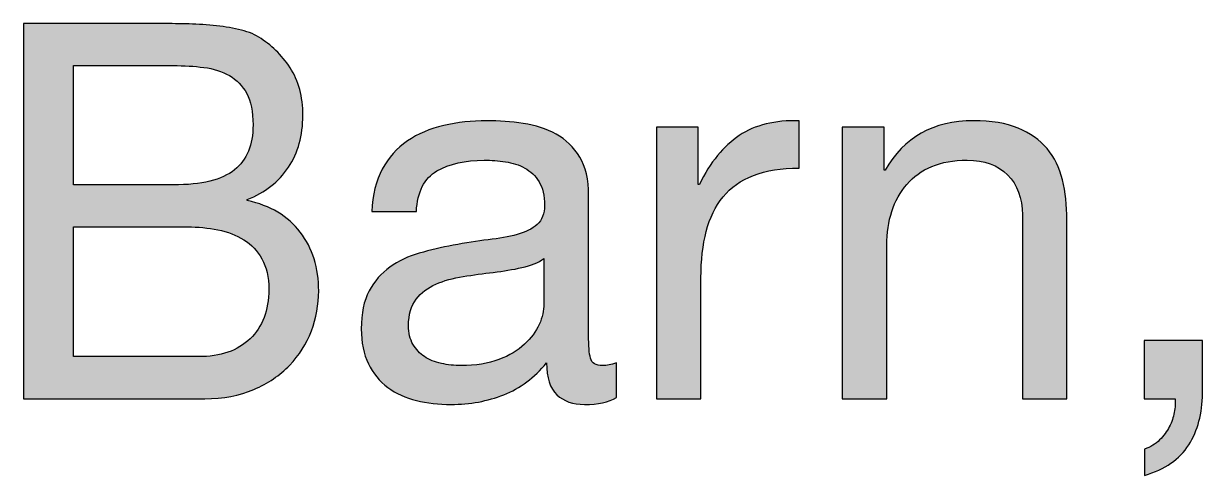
# Paper-space layout 'A0mask' of a CAD drawing. Extents: x 0 to 1153, y 0 to 810.
# Drawn here: x 994.76 to 1004, y 63.94 to 67.48 of the extents above; entities that cross this region are included whole.
import ezdxf
from ezdxf.enums import TextEntityAlignment as Align

# ---------------------------------------------------------------- set-up
doc = ezdxf.new("R2010")
doc.units = 0
doc.layers.get('0').update_dxf_attribs({"linetype": 'CONTINUOUS'})
doc.layers.get('Defpoints').update_dxf_attribs({"linetype": 'CONTINUOUS'})
doc.layers.add('JPP_Mask', color=7, linetype='CONTINUOUS')
doc.styles.add('JPP', font='arial.ttf')

# ---------------------------------------------------------------- blocks, each defined once
blk = doc.blocks.new('A0mask')
at = {"true_color": 0x004a91}
h = blk.add_hatch(color=154, dxfattribs=at)
edge = h.paths.add_edge_path(flags=16)
edge.add_spline(control_points=[(996.1269, 64.8708), (996.3001, 64.8708), (996.4355, 64.9175), (996.533, 65.011), (996.6305, 65.1042), (996.6793, 65.2334), (996.6793, 65.3982), (996.6793, 65.4943), (996.6613, 65.5738), (996.6258, 65.6372), (996.5898, 65.7002), (996.5425, 65.7503), (996.4833, 65.7875), (996.4241, 65.8247), (996.3565, 65.8507), (996.2793, 65.8658), (996.2026, 65.8808), (996.1231, 65.8883), (996.0407, 65.8883), (996.0407, 65.8883), (995.1465, 65.8883), (995.1465, 65.8883), (995.1465, 65.8883), (995.1465, 64.8708), (995.1465, 64.8708), (995.1465, 64.8708), (996.1269, 64.8708), (996.1269, 64.8708)], knot_values=[0, 0, 0, 0, 1, 1, 1, 2, 2, 2, 3, 3, 3, 4, 4, 4, 5, 5, 5, 6, 6, 6, 7, 7, 7, 8, 8, 8, 9, 9, 9, 9], degree=3, periodic=0)
edge = h.paths.add_edge_path(flags=16)
edge.add_spline(control_points=[(995.9295, 66.218), (996.152, 66.218), (996.312, 66.2571), (996.4095, 66.3354), (996.5065, 66.4138), (996.5557, 66.5312), (996.5557, 66.6878), (996.5557, 66.792), (996.5392, 66.8746), (996.506, 66.9349), (996.4729, 66.9953), (996.4279, 67.0421), (996.3702, 67.075), (996.3124, 67.1079), (996.2457, 67.1292), (996.1704, 67.1389), (996.0947, 67.1484), (996.0142, 67.1534), (995.9295, 67.1534), (995.9295, 67.1534), (995.1465, 67.1534), (995.1465, 67.1534), (995.1465, 67.1534), (995.1465, 66.218), (995.1465, 66.218), (995.1465, 66.218), (995.9295, 66.218), (995.9295, 66.218)], knot_values=[0, 0, 0, 0, 1, 1, 1, 2, 2, 2, 3, 3, 3, 4, 4, 4, 5, 5, 5, 6, 6, 6, 7, 7, 7, 8, 8, 8, 9, 9, 9, 9], degree=3, periodic=0)
edge = h.paths.add_edge_path()
edge.add_spline(control_points=[(995.822, 67.4828), (995.8855, 67.4828), (995.9531, 67.4821), (996.026, 67.4809), (996.0989, 67.4795), (996.1709, 67.4753), (996.2424, 67.4684), (996.3138, 67.4615), (996.3806, 67.4514), (996.4421, 67.4376), (996.5041, 67.4239), (996.5567, 67.4033), (996.6007, 67.3759), (996.6968, 67.3181), (996.7787, 67.2383), (996.8459, 67.1368), (996.9131, 67.0353), (996.9467, 66.9103), (996.9467, 66.7619), (996.9467, 66.6052), (996.9093, 66.4701), (996.8336, 66.356), (996.7579, 66.2422), (996.6504, 66.1577), (996.5103, 66.1028), (996.5103, 66.1028), (996.5103, 66.0945), (996.5103, 66.0945), (996.6916, 66.0559), (996.8303, 65.9735), (996.9264, 65.8471), (997.0225, 65.7208), (997.0707, 65.5672), (997.0707, 65.3859), (997.0707, 65.2786), (997.0513, 65.1743), (997.013, 65.0727), (996.9742, 64.971), (996.9174, 64.881), (996.8416, 64.8027), (996.7664, 64.7246), (996.6731, 64.6614), (996.5619, 64.6133), (996.4506, 64.5651), (996.3219, 64.5412), (996.1766, 64.5412), (996.1766, 64.5412), (994.7551, 64.5412), (994.7551, 64.5412), (994.7551, 64.5412), (994.7551, 67.4828), (994.7551, 67.4828), (994.7551, 67.4828), (995.822, 67.4828), (995.822, 67.4828)], knot_values=[0, 0, 0, 0, 1, 1, 1, 2, 2, 2, 3, 3, 3, 4, 4, 4, 5, 5, 5, 6, 6, 6, 7, 7, 7, 8, 8, 8, 9, 9, 9, 10, 10, 10, 11, 11, 11, 12, 12, 12, 13, 13, 13, 14, 14, 14, 15, 15, 15, 16, 16, 16, 17, 17, 17, 18, 18, 18, 18], degree=3, periodic=0)
h = blk.add_hatch(color=154, dxfattribs=at)
edge = h.paths.add_edge_path()
edge.add_spline(control_points=[(999.1185, 66.4365), (999.0716, 66.5132), (999.0101, 66.573), (998.9334, 66.6156)], knot_values=[29, 29, 29, 29, 30, 30, 30, 30], degree=3, periodic=0)
edge.add_spline(control_points=[(998.9334, 66.6156), (998.8563, 66.6582), (998.7706, 66.6864), (998.6759, 66.7001)], knot_values=[28, 28, 28, 28, 29, 29, 29, 29], degree=3, periodic=0)
edge.add_spline(control_points=[(998.6759, 66.7001), (998.5808, 66.7139), (998.4856, 66.7207), (998.3895, 66.7207)], knot_values=[27, 27, 27, 27, 28, 28, 28, 28], degree=3, periodic=0)
edge.add_spline(control_points=[(998.3895, 66.7207), (998.2712, 66.7207), (998.1585, 66.7084), (998.0515, 66.6836)], knot_values=[26, 26, 26, 26, 27, 27, 27, 27], degree=3, periodic=0)
edge.add_spline(control_points=[(998.0515, 66.6836), (997.9446, 66.659), (997.8494, 66.6182), (997.7671, 66.5622)], knot_values=[25, 25, 25, 25, 26, 26, 26, 26], degree=3, periodic=0)
edge.add_spline(control_points=[(997.7671, 66.5622), (997.6847, 66.5058), (997.6189, 66.4322), (997.5697, 66.3416)], knot_values=[24, 24, 24, 24, 25, 25, 25, 25], degree=3, periodic=0)
edge.add_spline(control_points=[(997.5697, 66.3416), (997.52, 66.2509), (997.4925, 66.1397), (997.4868, 66.0079)], knot_values=[23, 23, 23, 23, 24, 24, 24, 24], degree=3, periodic=0)
edge.add_spline(control_points=[(997.4868, 66.0079), (997.4868, 66.0079), (997.8371, 66.0079), (997.8371, 66.0079), (997.8456, 66.1645), (997.8991, 66.2708), (997.9981, 66.3271), (998.097, 66.3835), (998.2205, 66.4116), (998.3687, 66.4116)], knot_values=[20, 20, 20, 20, 21, 21, 21, 22, 22, 22, 23, 23, 23, 23], degree=3, periodic=0)
edge.add_spline(control_points=[(998.3687, 66.4116), (998.4236, 66.4116), (998.4795, 66.4076), (998.5358, 66.3993)], knot_values=[19, 19, 19, 19, 20, 20, 20, 20], degree=3, periodic=0)
edge.add_spline(control_points=[(998.5358, 66.3993), (998.5916, 66.391), (998.6428, 66.3747), (998.6882, 66.3499)], knot_values=[18, 18, 18, 18, 19, 19, 19, 19], degree=3, periodic=0)
edge.add_spline(control_points=[(998.6882, 66.3499), (998.7332, 66.3252), (998.7706, 66.2895), (998.7995, 66.2429)], knot_values=[17, 17, 17, 17, 18, 18, 18, 18], degree=3, periodic=0)
edge.add_spline(control_points=[(998.7995, 66.2429), (998.8283, 66.196), (998.8425, 66.1342), (998.8425, 66.0573)], knot_values=[16, 16, 16, 16, 17, 17, 17, 17], degree=3, periodic=0)
edge.add_spline(control_points=[(998.8425, 66.0573), (998.8425, 65.9915), (998.8231, 65.9413), (998.7848, 65.907), (998.7464, 65.8727), (998.6944, 65.8464), (998.6281, 65.8287)], knot_values=[14, 14, 14, 14, 15, 15, 15, 16, 16, 16, 16], degree=3, periodic=0)
edge.add_spline(control_points=[(998.6281, 65.8287), (998.5623, 65.8107), (998.4861, 65.797), (998.3995, 65.7875)], knot_values=[13, 13, 13, 13, 14, 14, 14, 14], degree=3, periodic=0)
edge.add_spline(control_points=[(998.3995, 65.7875), (998.3133, 65.7778), (998.222, 65.7634), (998.1259, 65.7442)], knot_values=[12, 12, 12, 12, 13, 13, 13, 13], degree=3, periodic=0)
edge.add_spline(control_points=[(998.1259, 65.7442), (998.035, 65.7279), (997.9465, 65.707), (997.8598, 65.6824), (997.7732, 65.6578), (997.6965, 65.6214), (997.6293, 65.5733)], knot_values=[10, 10, 10, 10, 11, 11, 11, 12, 12, 12, 12], degree=3, periodic=0)
edge.add_spline(control_points=[(997.6293, 65.5733), (997.5616, 65.5253), (997.5077, 65.4625), (997.4665, 65.3859)], knot_values=[9, 9, 9, 9, 10, 10, 10, 10], degree=3, periodic=0)
edge.add_spline(control_points=[(997.4665, 65.3859), (997.4253, 65.3089), (997.4045, 65.21), (997.4045, 65.0891)], knot_values=[8, 8, 8, 8, 9, 9, 9, 9], degree=3, periodic=0)
edge.add_spline(control_points=[(997.4045, 65.0891), (997.4045, 64.9821), (997.4234, 64.8907), (997.4603, 64.8152)], knot_values=[7, 7, 7, 7, 8, 8, 8, 8], degree=3, periodic=0)
edge.add_spline(control_points=[(997.4603, 64.8152), (997.4972, 64.7395), (997.5479, 64.6777), (997.6127, 64.6297)], knot_values=[6, 6, 6, 6, 7, 7, 7, 7], degree=3, periodic=0)
edge.add_spline(control_points=[(997.6127, 64.6297), (997.6771, 64.5816), (997.7519, 64.5473), (997.8371, 64.5267), (997.9223, 64.5061), (998.0132, 64.4959), (998.1093, 64.4959)], knot_values=[4, 4, 4, 4, 5, 5, 5, 6, 6, 6, 6], degree=3, periodic=0)
edge.add_spline(control_points=[(998.1093, 64.4959), (998.2575, 64.4959), (998.3957, 64.5213), (998.523, 64.5722)], knot_values=[3, 3, 3, 3, 4, 4, 4, 4], degree=3, periodic=0)
edge.add_spline(control_points=[(998.523, 64.5722), (998.6508, 64.6228), (998.763, 64.7059), (998.8591, 64.8214)], knot_values=[2, 2, 2, 2, 3, 3, 3, 3], degree=3, periodic=0)
edge.add_spline(control_points=[(998.8591, 64.8214), (998.8591, 64.7059), (998.8856, 64.6228), (998.9396, 64.5722)], knot_values=[1, 1, 1, 1, 2, 2, 2, 2], degree=3, periodic=0)
edge.add_spline(control_points=[(998.9396, 64.5722), (998.9931, 64.5213), (999.065, 64.4959), (999.1559, 64.4959)], knot_values=[0, 0, 0, 0, 1, 1, 1, 1], degree=3, periodic=0)
edge.add_spline(control_points=[(999.1559, 64.4959), (999.2629, 64.4959), (999.3467, 64.5137), (999.4068, 64.5494)], knot_values=[36, 36, 36, 36, 37, 37, 37, 37], degree=3, periodic=0)
edge.add_spline(control_points=[(999.4068, 64.5494), (999.4068, 64.5494), (999.4068, 64.8214), (999.4068, 64.8214), (999.3656, 64.8077), (999.3301, 64.8008), (999.2998, 64.8008)], knot_values=[34, 34, 34, 34, 35, 35, 35, 36, 36, 36, 36], degree=3, periodic=0)
edge.add_spline(control_points=[(999.2998, 64.8008), (999.2449, 64.8008), (999.2127, 64.82), (999.2032, 64.8583)], knot_values=[33, 33, 33, 33, 34, 34, 34, 34], degree=3, periodic=0)
edge.add_spline(control_points=[(999.2032, 64.8583), (999.1933, 64.8969), (999.1886, 64.9572), (999.1886, 65.0396)], knot_values=[32, 32, 32, 32, 33, 33, 33, 33], degree=3, periodic=0)
edge.add_spline(control_points=[(999.1886, 65.0396), (999.1886, 65.0396), (999.1886, 66.1357), (999.1886, 66.1357), (999.1886, 66.2592), (999.1654, 66.3596), (999.1185, 66.4365)], knot_values=[30, 30, 30, 30, 31, 31, 31, 32, 32, 32, 32], degree=3, periodic=0)
edge = h.paths.add_edge_path(flags=16)
edge.add_spline(control_points=[(998.4406, 65.5321), (998.5192, 65.5416), (998.594, 65.5539), (998.6655, 65.5691)], knot_values=[0, 0, 0, 0, 1, 1, 1, 1], degree=3, periodic=0)
edge.add_spline(control_points=[(998.6655, 65.5691), (998.737, 65.5842), (998.7942, 65.6083), (998.8383, 65.6412)], knot_values=[14, 14, 14, 14, 15, 15, 15, 15], degree=3, periodic=0)
edge.add_spline(control_points=[(998.8383, 65.6412), (998.8383, 65.6412), (998.8383, 65.2827), (998.8383, 65.2827), (998.8383, 65.2334), (998.826, 65.1804), (998.8013, 65.1241), (998.7767, 65.0678), (998.7379, 65.0157), (998.6858, 64.9676), (998.6338, 64.9196), (998.5666, 64.8796), (998.4842, 64.8481)], knot_values=[10, 10, 10, 10, 11, 11, 11, 12, 12, 12, 13, 13, 13, 14, 14, 14, 14], degree=3, periodic=0)
edge.add_spline(control_points=[(998.4842, 64.8481), (998.4018, 64.8164), (998.3029, 64.8008), (998.1874, 64.8008)], knot_values=[9, 9, 9, 9, 10, 10, 10, 10], degree=3, periodic=0)
edge.add_spline(control_points=[(998.1874, 64.8008), (998.1353, 64.8008), (998.0837, 64.8062), (998.0331, 64.8171)], knot_values=[8, 8, 8, 8, 9, 9, 9, 9], degree=3, periodic=0)
edge.add_spline(control_points=[(998.0331, 64.8171), (997.982, 64.8282), (997.9384, 64.846), (997.901, 64.8708)], knot_values=[7, 7, 7, 7, 8, 8, 8, 8], degree=3, periodic=0)
edge.add_spline(control_points=[(997.901, 64.8708), (997.8641, 64.8955), (997.8338, 64.9276), (997.8106, 64.9676)], knot_values=[6, 6, 6, 6, 7, 7, 7, 7], degree=3, periodic=0)
edge.add_spline(control_points=[(997.8106, 64.9676), (997.7869, 65.0074), (997.7756, 65.0562), (997.7756, 65.1139)], knot_values=[5, 5, 5, 5, 6, 6, 6, 6], degree=3, periodic=0)
edge.add_spline(control_points=[(997.7756, 65.1139), (997.7756, 65.2017), (997.7955, 65.2711), (997.8352, 65.322)], knot_values=[4, 4, 4, 4, 5, 5, 5, 5], degree=3, periodic=0)
edge.add_spline(control_points=[(997.8352, 65.322), (997.875, 65.3726), (997.9266, 65.4119), (997.9895, 65.4393)], knot_values=[3, 3, 3, 3, 4, 4, 4, 4], degree=3, periodic=0)
edge.add_spline(control_points=[(997.9895, 65.4393), (998.053, 65.4668), (998.1244, 65.4867), (998.204, 65.499)], knot_values=[2, 2, 2, 2, 3, 3, 3, 3], degree=3, periodic=0)
edge.add_spline(control_points=[(998.204, 65.499), (998.2835, 65.5115), (998.3625, 65.5224), (998.4406, 65.5321)], knot_values=[1, 1, 1, 1, 2, 2, 2, 2], degree=3, periodic=0)
h = blk.add_hatch(color=154, dxfattribs=at)
edge = h.paths.add_edge_path()
edge.add_spline(control_points=[(1000.0704, 65.3407), (1000.0704, 65.4296), (1000.0704, 65.4888), (1000.0704, 65.4888), (1000.0704, 65.6261), (1000.0841, 65.7477), (1000.1116, 65.8533)], knot_values=[8, 8, 8, 8, 8.250035, 8.250035, 8.250035, 9.250035, 9.250035, 9.250035, 9.250035], degree=3, periodic=0)
edge.add_spline(control_points=[(1000.1116, 65.8533), (1000.1391, 65.9591), (1000.1831, 66.049), (1000.2432, 66.1234)], knot_values=[7, 7, 7, 7, 8, 8, 8, 8], degree=3, periodic=0)
edge.add_spline(control_points=[(1000.2432, 66.1234), (1000.3038, 66.1974), (1000.3833, 66.2538), (1000.4822, 66.2921)], knot_values=[6, 6, 6, 6, 7, 7, 7, 7], degree=3, periodic=0)
edge.add_spline(control_points=[(1000.4822, 66.2921), (1000.5812, 66.3307), (1000.7005, 66.3499), (1000.8406, 66.3499)], knot_values=[5, 5, 5, 5, 6, 6, 6, 6], degree=3, periodic=0)
edge.add_spline(control_points=[(1000.8406, 66.3499), (1000.8406, 66.3499), (1000.8406, 66.7207), (1000.8406, 66.7207), (1000.6512, 66.7262), (1000.4946, 66.6878), (1000.371, 66.6052)], knot_values=[3, 3, 3, 3, 4, 4, 4, 5, 5, 5, 5], degree=3, periodic=0)
edge.add_spline(control_points=[(1000.371, 66.6052), (1000.2475, 66.5229), (1000.1428, 66.3953), (1000.0581, 66.222)], knot_values=[2, 2, 2, 2, 3, 3, 3, 3], degree=3, periodic=0)
edge.add_spline(control_points=[(1000.0496, 66.222), (1000.0496, 66.222), (1000.0496, 66.3344), (1000.0496, 66.4467)], knot_values=[0.5, 0.5, 0.5, 0.5, 1, 1, 1, 1], degree=3, periodic=0)
edge.add_spline(control_points=[(1000.0496, 66.4467), (1000.0496, 66.559), (1000.0496, 66.6713), (1000.0496, 66.6713), (1000.0496, 66.6713), (1000.029, 66.6713), (999.9981, 66.6713)], knot_values=[12.749965, 12.749965, 12.749965, 12.749965, 13.249965, 13.249965, 13.249965, 13.5, 13.5, 13.5, 13.5], degree=3, periodic=0)
edge.add_spline(control_points=[(999.9981, 66.6713), (999.9672, 66.6713), (999.926, 66.6713), (999.8849, 66.6713)], knot_values=[12.49997, 12.49997, 12.49997, 12.49997, 12.749965, 12.749965, 12.749965, 12.749965], degree=3, periodic=0)
edge.add_spline(control_points=[(999.8849, 66.6713), (999.8643, 66.6713), (999.8437, 66.6713), (999.8244, 66.6713)], knot_values=[12.374973, 12.374973, 12.374973, 12.374973, 12.49997, 12.49997, 12.49997, 12.49997], degree=3, periodic=0)
edge.add_spline(control_points=[(999.8244, 66.6713), (999.8051, 66.6713), (999.787, 66.6713), (999.7716, 66.6713)], knot_values=[12.249975, 12.249975, 12.249975, 12.249975, 12.374973, 12.374973, 12.374973, 12.374973], degree=3, periodic=0)
edge.add_spline(control_points=[(999.7716, 66.6713), (999.7639, 66.6713), (999.7568, 66.6713), (999.7505, 66.6713)], knot_values=[12.187476, 12.187476, 12.187476, 12.187476, 12.249975, 12.249975, 12.249975, 12.249975], degree=3, periodic=0)
edge.add_spline(control_points=[(999.7201, 66.6713), (999.7201, 66.6713), (999.7201, 66.6713), (999.7201, 66.6713), (999.7201, 66.6713), (999.7201, 66.6713), (999.7201, 66.6713)], knot_values=[11.99998, 11.99998, 11.99998, 11.99998, 12.001425, 12.001425, 12.001425, 12.001445, 12.001445, 12.001445, 12.001445], degree=3, periodic=0)
edge.add_spline(control_points=[(999.7201, 66.6713), (999.7201, 66.6712), (999.7201, 66.1387), (999.7201, 65.6062)], knot_values=[11.49999, 11.49999, 11.49999, 11.49999, 11.99998, 11.99998, 11.99998, 11.99998], degree=3, periodic=0)
edge.add_spline(control_points=[(999.7201, 65.6062), (999.7201, 65.0737), (999.7201, 64.5412), (999.7201, 64.5412), (999.7201, 64.5412), (999.7201, 64.5412), (999.7201, 64.5412)], knot_values=[10.999023, 10.999023, 10.999023, 10.999023, 11.499013, 11.499013, 11.499013, 11.49999, 11.49999, 11.49999, 11.49999], degree=3, periodic=0)
edge.add_spline(control_points=[(999.7352, 64.5412), (999.74, 64.5412), (999.7458, 64.5412), (999.7525, 64.5412)], knot_values=[10.812504, 10.812504, 10.812504, 10.812504, 10.875003, 10.875003, 10.875003, 10.875003], degree=3, periodic=0)
edge.add_spline(control_points=[(999.7525, 64.5412), (999.7591, 64.5412), (999.7667, 64.5412), (999.7749, 64.5412)], knot_values=[10.750005, 10.750005, 10.750005, 10.750005, 10.812504, 10.812504, 10.812504, 10.812504], degree=3, periodic=0)
edge.add_spline(control_points=[(999.7749, 64.5412), (999.7913, 64.5412), (999.8104, 64.5412), (999.831, 64.5412)], knot_values=[10.625008, 10.625008, 10.625008, 10.625008, 10.750005, 10.750005, 10.750005, 10.750005], degree=3, periodic=0)
edge.add_spline(control_points=[(999.831, 64.5412), (999.8515, 64.5412), (999.8734, 64.5412), (999.8953, 64.5412)], knot_values=[10.50001, 10.50001, 10.50001, 10.50001, 10.625008, 10.625008, 10.625008, 10.625008], degree=3, periodic=0)
edge.add_spline(control_points=[(999.8953, 64.5412), (999.9391, 64.5412), (999.9828, 64.5412), (1000.0157, 64.5412)], knot_values=[10.250015, 10.250015, 10.250015, 10.250015, 10.50001, 10.50001, 10.50001, 10.50001], degree=3, periodic=0)
edge.add_spline(control_points=[(1000.0157, 64.5412), (1000.0485, 64.5412), (1000.0704, 64.5412), (1000.0704, 64.5412), (1000.0704, 64.5412), (1000.0704, 64.5412), (1000.0704, 64.5412)], knot_values=[9.999532, 9.999532, 9.999532, 9.999532, 10.249547, 10.249547, 10.249547, 10.250015, 10.250015, 10.250015, 10.250015], degree=3, periodic=0)
edge.add_spline(control_points=[(1000.0704, 64.5518), (1000.0704, 64.5553), (1000.0704, 64.5595), (1000.0704, 64.5646)], knot_values=[9.906272, 9.906272, 9.906272, 9.906272, 9.937521, 9.937521, 9.937521, 9.937521], degree=3, periodic=0)
edge.add_spline(control_points=[(1000.0704, 64.5646), (1000.0704, 64.5696), (1000.0704, 64.5754), (1000.0704, 64.5819)], knot_values=[9.875022, 9.875022, 9.875022, 9.875022, 9.906272, 9.906272, 9.906272, 9.906272], degree=3, periodic=0)
edge.add_spline(control_points=[(1000.0704, 64.5819), (1000.0704, 64.5948), (1000.0704, 64.6105), (1000.0704, 64.6286)], knot_values=[9.812524, 9.812524, 9.812524, 9.812524, 9.875022, 9.875022, 9.875022, 9.875022], degree=3, periodic=0)
edge.add_spline(control_points=[(1000.0704, 64.6286), (1000.0704, 64.6466), (1000.0704, 64.667), (1000.0704, 64.6892)], knot_values=[9.750025, 9.750025, 9.750025, 9.750025, 9.812524, 9.812524, 9.812524, 9.812524], degree=3, periodic=0)
edge.add_spline(control_points=[(1000.0704, 64.6892), (1000.0704, 64.7336), (1000.0704, 64.7854), (1000.0704, 64.841)], knot_values=[9.625027, 9.625027, 9.625027, 9.625027, 9.750025, 9.750025, 9.750025, 9.750025], degree=3, periodic=0)
edge.add_spline(control_points=[(1000.0704, 64.841), (1000.0704, 64.8965), (1000.0704, 64.9557), (1000.0704, 65.0149)], knot_values=[9.50003, 9.50003, 9.50003, 9.50003, 9.625027, 9.625027, 9.625027, 9.625027], degree=3, periodic=0)
edge.add_spline(control_points=[(1000.0704, 65.0149), (1000.0704, 65.1334), (1000.0704, 65.2519), (1000.0704, 65.3407)], knot_values=[9.250035, 9.250035, 9.250035, 9.250035, 9.50003, 9.50003, 9.50003, 9.50003], degree=3, periodic=0)
h = blk.add_hatch(color=154, dxfattribs=at)
edge = h.paths.add_edge_path()
edge.add_spline(control_points=[(1001.5681, 66.01), (1001.5942, 66.0909), (1001.633, 66.1617), (1001.6855, 66.222)], knot_values=[14, 14, 14, 14, 15, 15, 15, 15], degree=3, periodic=0)
edge.add_spline(control_points=[(1001.6855, 66.222), (1001.7376, 66.2826), (1001.8029, 66.3293), (1001.881, 66.3622)], knot_values=[13, 13, 13, 13, 14, 14, 14, 14], degree=3, periodic=0)
edge.add_spline(control_points=[(1001.881, 66.3622), (1001.9591, 66.3953), (1002.0519, 66.4116), (1002.1594, 66.4116)], knot_values=[12, 12, 12, 12, 13, 13, 13, 13], degree=3, periodic=0)
edge.add_spline(control_points=[(1002.1594, 66.4116), (1002.2938, 66.4116), (1002.3993, 66.3733), (1002.4765, 66.2964)], knot_values=[11, 11, 11, 11, 12, 12, 12, 12], degree=3, periodic=0)
edge.add_spline(control_points=[(1002.4765, 66.2964), (1002.5532, 66.2194), (1002.592, 66.1151), (1002.592, 65.9832)], knot_values=[10, 10, 10, 10, 11, 11, 11, 11], degree=3, periodic=0)
edge.add_spline(control_points=[(1002.592, 65.9832), (1002.592, 65.9832), (1002.592, 64.5412), (1002.592, 64.5412), (1002.592, 64.5412), (1002.6795, 64.5412), (1002.7669, 64.5412)], knot_values=[8.5, 8.5, 8.5, 8.5, 9.5, 9.5, 9.5, 10, 10, 10, 10], degree=3, periodic=0)
edge.add_spline(control_points=[(1002.7669, 64.5412), (1002.8544, 64.5412), (1002.9418, 64.5412), (1002.9418, 64.5412), (1002.9418, 64.5412), (1002.9418, 64.8914), (1002.9418, 65.2416)], knot_values=[7.5, 7.5, 7.5, 7.5, 8, 8, 8, 8.5, 8.5, 8.5, 8.5], degree=3, periodic=0)
edge.add_spline(control_points=[(1002.9418, 65.2416), (1002.9418, 65.5918), (1002.9418, 65.9421), (1002.9418, 65.9421), (1002.9418, 66.0573), (1002.9305, 66.1624), (1002.9068, 66.2571)], knot_values=[6, 6, 6, 6, 6.5, 6.5, 6.5, 7.5, 7.5, 7.5, 7.5], degree=3, periodic=0)
edge.add_spline(control_points=[(1002.9068, 66.2571), (1002.8836, 66.352), (1002.8429, 66.4336), (1002.7856, 66.5023)], knot_values=[5, 5, 5, 5, 6, 6, 6, 6], degree=3, periodic=0)
edge.add_spline(control_points=[(1002.7856, 66.5023), (1002.7279, 66.5709), (1002.6521, 66.6244), (1002.5589, 66.663), (1002.4656, 66.7016), (1002.3487, 66.7207), (1002.2086, 66.7207)], knot_values=[3, 3, 3, 3, 4, 4, 4, 5, 5, 5, 5], degree=3, periodic=0)
edge.add_spline(control_points=[(1002.2086, 66.7207), (1001.8929, 66.7207), (1001.6619, 66.5915), (1001.5165, 66.3333)], knot_values=[2, 2, 2, 2, 3, 3, 3, 3], degree=3, periodic=0)
edge.add_spline(control_points=[(1001.508, 66.3333), (1001.508, 66.3333), (1001.508, 66.4178), (1001.508, 66.5023)], knot_values=[0.5, 0.5, 0.5, 0.5, 1, 1, 1, 1], degree=3, periodic=0)
edge.add_spline(control_points=[(1001.508, 66.5023), (1001.508, 66.5868), (1001.508, 66.6713), (1001.508, 66.6713), (1001.508, 66.6713), (1001.4874, 66.6713), (1001.4565, 66.6713)], knot_values=[19.749965, 19.749965, 19.749965, 19.749965, 20.249965, 20.249965, 20.249965, 20.5, 20.5, 20.5, 20.5], degree=3, periodic=0)
edge.add_spline(control_points=[(1001.4565, 66.6713), (1001.4256, 66.6713), (1001.3844, 66.6713), (1001.3433, 66.6713)], knot_values=[19.49997, 19.49997, 19.49997, 19.49997, 19.749965, 19.749965, 19.749965, 19.749965], degree=3, periodic=0)
edge.add_spline(control_points=[(1001.3433, 66.6713), (1001.3227, 66.6713), (1001.3021, 66.6713), (1001.2828, 66.6713)], knot_values=[19.374972, 19.374972, 19.374972, 19.374972, 19.49997, 19.49997, 19.49997, 19.49997], degree=3, periodic=0)
edge.add_spline(control_points=[(1001.2828, 66.6713), (1001.2635, 66.6713), (1001.2455, 66.6713), (1001.23, 66.6713)], knot_values=[19.249975, 19.249975, 19.249975, 19.249975, 19.374972, 19.374972, 19.374972, 19.374972], degree=3, periodic=0)
edge.add_spline(control_points=[(1001.23, 66.6713), (1001.2223, 66.6713), (1001.2152, 66.6713), (1001.209, 66.6713)], knot_values=[19.187476, 19.187476, 19.187476, 19.187476, 19.249975, 19.249975, 19.249975, 19.249975], degree=3, periodic=0)
edge.add_spline(control_points=[(1001.1786, 66.6713), (1001.1786, 66.6713), (1001.1786, 66.6713), (1001.1786, 66.6713), (1001.1786, 66.6713), (1001.1786, 66.6713), (1001.1786, 66.6713)], knot_values=[18.99998, 18.99998, 18.99998, 18.99998, 19.001425, 19.001425, 19.001425, 19.001445, 19.001445, 19.001445, 19.001445], degree=3, periodic=0)
edge.add_spline(control_points=[(1001.1786, 66.6713), (1001.1786, 66.6712), (1001.1786, 66.1387), (1001.1786, 65.6062)], knot_values=[18.49999, 18.49999, 18.49999, 18.49999, 18.99998, 18.99998, 18.99998, 18.99998], degree=3, periodic=0)
edge.add_spline(control_points=[(1001.1786, 65.6062), (1001.1786, 65.0737), (1001.1786, 64.5412), (1001.1786, 64.5412), (1001.1786, 64.5412), (1001.1786, 64.5412), (1001.1786, 64.5412)], knot_values=[17.999023, 17.999023, 17.999023, 17.999023, 18.499013, 18.499013, 18.499013, 18.49999, 18.49999, 18.49999, 18.49999], degree=3, periodic=0)
edge.add_spline(control_points=[(1001.1936, 64.5412), (1001.1984, 64.5412), (1001.2042, 64.5412), (1001.2109, 64.5412)], knot_values=[17.812504, 17.812504, 17.812504, 17.812504, 17.875002, 17.875002, 17.875002, 17.875002], degree=3, periodic=0)
edge.add_spline(control_points=[(1001.2109, 64.5412), (1001.2175, 64.5412), (1001.2251, 64.5412), (1001.2333, 64.5412)], knot_values=[17.750005, 17.750005, 17.750005, 17.750005, 17.812504, 17.812504, 17.812504, 17.812504], degree=3, periodic=0)
edge.add_spline(control_points=[(1001.2333, 64.5412), (1001.2497, 64.5412), (1001.2689, 64.5412), (1001.2894, 64.5412)], knot_values=[17.625007, 17.625007, 17.625007, 17.625007, 17.750005, 17.750005, 17.750005, 17.750005], degree=3, periodic=0)
edge.add_spline(control_points=[(1001.2894, 64.5412), (1001.3099, 64.5412), (1001.3318, 64.5412), (1001.3537, 64.5412)], knot_values=[17.50001, 17.50001, 17.50001, 17.50001, 17.625008, 17.625008, 17.625008, 17.625008], degree=3, periodic=0)
edge.add_spline(control_points=[(1001.3537, 64.5412), (1001.3975, 64.5412), (1001.4413, 64.5412), (1001.4741, 64.5412)], knot_values=[17.250015, 17.250015, 17.250015, 17.250015, 17.50001, 17.50001, 17.50001, 17.50001], degree=3, periodic=0)
edge.add_spline(control_points=[(1001.4741, 64.5412), (1001.5069, 64.5412), (1001.5288, 64.5412), (1001.5288, 64.5412), (1001.5288, 64.5412), (1001.5288, 64.5412), (1001.5288, 64.5412)], knot_values=[16.999532, 16.999532, 16.999532, 16.999532, 17.249547, 17.249547, 17.249547, 17.250015, 17.250015, 17.250015, 17.250015], degree=3, periodic=0)
edge.add_spline(control_points=[(1001.5288, 64.5547), (1001.5288, 64.5591), (1001.5288, 64.5645), (1001.5288, 64.5709)], knot_values=[16.906272, 16.906272, 16.906272, 16.906272, 16.937521, 16.937521, 16.937521, 16.937521], degree=3, periodic=0)
edge.add_spline(control_points=[(1001.5288, 64.5709), (1001.5288, 64.5773), (1001.5288, 64.5846), (1001.5288, 64.5928)], knot_values=[16.875022, 16.875022, 16.875022, 16.875022, 16.906272, 16.906272, 16.906272, 16.906272], degree=3, periodic=0)
edge.add_spline(control_points=[(1001.5288, 64.5928), (1001.5288, 64.6093), (1001.5288, 64.6292), (1001.5288, 64.6521)], knot_values=[16.812524, 16.812524, 16.812524, 16.812524, 16.875022, 16.875022, 16.875022, 16.875022], degree=3, periodic=0)
edge.add_spline(control_points=[(1001.5288, 64.6521), (1001.5288, 64.6751), (1001.5288, 64.7009), (1001.5288, 64.7291)], knot_values=[16.750025, 16.750025, 16.750025, 16.750025, 16.812524, 16.812524, 16.812524, 16.812524], degree=3, periodic=0)
edge.add_spline(control_points=[(1001.5288, 64.7291), (1001.5288, 64.7855), (1001.5288, 64.8513), (1001.5288, 64.9218)], knot_values=[16.625028, 16.625028, 16.625028, 16.625028, 16.750025, 16.750025, 16.750025, 16.750025], degree=3, periodic=0)
edge.add_spline(control_points=[(1001.5288, 64.9218), (1001.5288, 64.9922), (1001.5288, 65.0674), (1001.5288, 65.1426)], knot_values=[16.50003, 16.50003, 16.50003, 16.50003, 16.625028, 16.625028, 16.625028, 16.625028], degree=3, periodic=0)
edge.add_spline(control_points=[(1001.5288, 65.1426), (1001.5288, 65.293), (1001.5288, 65.4434), (1001.5288, 65.5562)], knot_values=[16.250035, 16.250035, 16.250035, 16.250035, 16.50003, 16.50003, 16.50003, 16.50003], degree=3, periodic=0)
edge.add_spline(control_points=[(1001.5288, 65.5562), (1001.5288, 65.669), (1001.5288, 65.7442), (1001.5288, 65.7442), (1001.5288, 65.8403), (1001.5416, 65.929), (1001.5681, 66.01)], knot_values=[15, 15, 15, 15, 15.250035, 15.250035, 15.250035, 16.250035, 16.250035, 16.250035, 16.250035], degree=3, periodic=0)
h = blk.add_hatch(color=154, dxfattribs=at)
edge = h.paths.add_edge_path()
edge.add_spline(control_points=[(1004.005, 64.5823), (1004.005, 64.5823), (1004.005, 64.9984), (1004.005, 64.9984), (1004.005, 64.9984), (1003.9406, 64.9984), (1003.8601, 64.9984)], knot_values=[10.624977, 10.624977, 10.624977, 10.624977, 11.624977, 11.624977, 11.624977, 12, 12, 12, 12], degree=3, periodic=0)
edge.add_spline(control_points=[(1003.8601, 64.9984), (1003.7797, 64.9984), (1003.6831, 64.9984), (1003.6188, 64.9984)], knot_values=[10.249985, 10.249985, 10.249985, 10.249985, 10.624977, 10.624977, 10.624977, 10.624977], degree=3, periodic=0)
edge.add_spline(control_points=[(1003.6188, 64.9984), (1003.6027, 64.9984), (1003.5886, 64.9984), (1003.5773, 64.9984)], knot_values=[10.156237, 10.156237, 10.156237, 10.156237, 10.249985, 10.249985, 10.249985, 10.249985], degree=3, periodic=0)
edge.add_spline(control_points=[(1003.5472, 64.9984), (1003.5472, 64.9984), (1003.5472, 64.9984), (1003.5472, 64.9984), (1003.5472, 64.9984), (1003.5472, 64.9984), (1003.5472, 64.9984)], knot_values=[9.999502, 9.999502, 9.999502, 9.999502, 10, 10, 10, 10.000967, 10.000967, 10.000967, 10.000967], degree=3, periodic=0)
edge.add_spline(control_points=[(1003.5472, 64.9905), (1003.5472, 64.9874), (1003.5472, 64.9835), (1003.5472, 64.9788)], knot_values=[9.874992, 9.874992, 9.874992, 9.874992, 9.921867, 9.921867, 9.921867, 9.921867], degree=3, periodic=0)
edge.add_spline(control_points=[(1003.5472, 64.9788), (1003.5472, 64.96), (1003.5472, 64.9292), (1003.5472, 64.8924)], knot_values=[9.687496, 9.687496, 9.687496, 9.687496, 9.874992, 9.874992, 9.874992, 9.874992], degree=3, periodic=0)
edge.add_spline(control_points=[(1003.5472, 64.8924), (1003.5472, 64.8555), (1003.5472, 64.8127), (1003.5472, 64.7698)], knot_values=[9.5, 9.5, 9.5, 9.5, 9.687496, 9.687496, 9.687496, 9.687496], degree=3, periodic=0)
edge.add_spline(control_points=[(1003.5472, 64.7698), (1003.5472, 64.7269), (1003.5472, 64.684), (1003.5472, 64.6472)], knot_values=[9.312504, 9.312504, 9.312504, 9.312504, 9.5, 9.5, 9.5, 9.5], degree=3, periodic=0)
edge.add_spline(control_points=[(1003.5472, 64.6472), (1003.5472, 64.6104), (1003.5472, 64.5796), (1003.5472, 64.5608)], knot_values=[9.125007, 9.125007, 9.125007, 9.125007, 9.312504, 9.312504, 9.312504, 9.312504], degree=3, periodic=0)
edge.add_spline(control_points=[(1003.5472, 64.5412), (1003.5472, 64.5412), (1003.5472, 64.5412), (1003.5472, 64.5412), (1003.5472, 64.5412), (1003.5472, 64.5412), (1003.5472, 64.5412)], knot_values=[8.999033, 8.999033, 8.999033, 8.999033, 9.000264, 9.000264, 9.000264, 9.001231, 9.001231, 9.001231, 9.001231], degree=3, periodic=0)
edge.add_spline(control_points=[(1003.55, 64.5412), (1003.5526, 64.5412), (1003.5572, 64.5412), (1003.5632, 64.5412)], knot_values=[8.843763, 8.843763, 8.843763, 8.843763, 8.937511, 8.937511, 8.937511, 8.937511], degree=3, periodic=0)
edge.add_spline(control_points=[(1003.5632, 64.5412), (1003.5692, 64.5412), (1003.5767, 64.5412), (1003.5853, 64.5412)], knot_values=[8.750015, 8.750015, 8.750015, 8.750015, 8.843763, 8.843763, 8.843763, 8.843763], degree=3, periodic=0)
edge.add_spline(control_points=[(1003.5853, 64.5412), (1003.6195, 64.5412), (1003.6708, 64.5412), (1003.7136, 64.5412)], knot_values=[8.375023, 8.375023, 8.375023, 8.375023, 8.750015, 8.750015, 8.750015, 8.750015], degree=3, periodic=0)
edge.add_spline(control_points=[(1003.7136, 64.5412), (1003.7563, 64.5412), (1003.7905, 64.5412), (1003.7905, 64.5412), (1003.7934, 64.5083), (1003.791, 64.4725), (1003.7844, 64.4339)], knot_values=[7, 7, 7, 7, 7.375023, 7.375023, 7.375023, 8.375023, 8.375023, 8.375023, 8.375023], degree=3, periodic=0)
edge.add_spline(control_points=[(1003.7844, 64.4339), (1003.7773, 64.3956), (1003.7645, 64.3577), (1003.7451, 64.3208)], knot_values=[6, 6, 6, 6, 7, 7, 7, 7], degree=3, periodic=0)
edge.add_spline(control_points=[(1003.7451, 64.3208), (1003.7262, 64.2836), (1003.7006, 64.2493), (1003.6689, 64.2176)], knot_values=[5, 5, 5, 5, 6, 6, 6, 6], degree=3, periodic=0)
edge.add_spline(control_points=[(1003.6689, 64.2176), (1003.6372, 64.1861), (1003.5984, 64.162), (1003.5515, 64.1457)], knot_values=[4, 4, 4, 4, 5, 5, 5, 5], degree=3, periodic=0)
edge.add_spline(control_points=[(1003.5515, 64.1457), (1003.5515, 64.1457), (1003.5515, 63.9395), (1003.5515, 63.9395), (1003.711, 63.9864), (1003.826, 64.0659), (1003.8975, 64.1786), (1003.969, 64.2912), (1004.005, 64.4259), (1004.005, 64.5823)], knot_values=[1, 1, 1, 1, 2, 2, 2, 3, 3, 3, 4, 4, 4, 4], degree=3, periodic=0)
at = {"layer": 'Defpoints', "color": 154, "true_color": 0x004a91}
for points, knots in [([(995.822, 67.4828), (995.8855, 67.4828), (995.9531, 67.4821), (996.026, 67.4809), (996.0989, 67.4795), (996.1709, 67.4753), (996.2424, 67.4684), (996.3138, 67.4615), (996.3806, 67.4514), (996.4421, 67.4376), (996.5041, 67.4239), (996.5567, 67.4033), (996.6007, 67.3759), (996.6968, 67.3181), (996.7787, 67.2383), (996.8459, 67.1368), (996.9131, 67.0353), (996.9467, 66.9103), (996.9467, 66.7619), (996.9467, 66.6052), (996.9093, 66.4701), (996.8336, 66.356), (996.7579, 66.2422), (996.6504, 66.1577), (996.5103, 66.1028), (996.5103, 66.1028), (996.5103, 66.0945), (996.5103, 66.0945), (996.6916, 66.0559), (996.8303, 65.9735), (996.9264, 65.8471), (997.0225, 65.7208), (997.0707, 65.5672), (997.0707, 65.3859), (997.0707, 65.2786), (997.0513, 65.1743), (997.013, 65.0727), (996.9742, 64.971), (996.9174, 64.881), (996.8416, 64.8027), (996.7664, 64.7246), (996.6731, 64.6614), (996.5619, 64.6133), (996.4506, 64.5651), (996.3219, 64.5412), (996.1766, 64.5412), (996.1766, 64.5412), (994.7551, 64.5412), (994.7551, 64.5412), (994.7551, 64.5412), (994.7551, 67.4828), (994.7551, 67.4828), (994.7551, 67.4828), (995.822, 67.4828), (995.822, 67.4828)], [0, 0, 0, 0, 1, 1, 1, 2, 2, 2, 3, 3, 3, 4, 4, 4, 5, 5, 5, 6, 6, 6, 7, 7, 7, 8, 8, 8, 9, 9, 9, 10, 10, 10, 11, 11, 11, 12, 12, 12, 13, 13, 13, 14, 14, 14, 15, 15, 15, 16, 16, 16, 17, 17, 17, 18, 18, 18, 18]), ([(995.9295, 66.218), (996.152, 66.218), (996.312, 66.2571), (996.4095, 66.3354), (996.5065, 66.4138), (996.5557, 66.5312), (996.5557, 66.6878), (996.5557, 66.792), (996.5392, 66.8746), (996.506, 66.9349), (996.4729, 66.9953), (996.4279, 67.0421), (996.3702, 67.075), (996.3124, 67.1079), (996.2457, 67.1292), (996.1704, 67.1389), (996.0947, 67.1484), (996.0142, 67.1534), (995.9295, 67.1534), (995.9295, 67.1534), (995.1465, 67.1534), (995.1465, 67.1534), (995.1465, 67.1534), (995.1465, 66.218), (995.1465, 66.218), (995.1465, 66.218), (995.9295, 66.218), (995.9295, 66.218)], [0, 0, 0, 0, 1, 1, 1, 2, 2, 2, 3, 3, 3, 4, 4, 4, 5, 5, 5, 6, 6, 6, 7, 7, 7, 8, 8, 8, 9, 9, 9, 9]), ([(999.1559, 64.4959), (999.065, 64.4959), (998.9931, 64.5213), (998.9396, 64.5722), (998.8856, 64.6228), (998.8591, 64.7059), (998.8591, 64.8214), (998.763, 64.7059), (998.6508, 64.6228), (998.523, 64.5722), (998.3957, 64.5213), (998.2575, 64.4959), (998.1093, 64.4959), (998.0132, 64.4959), (997.9223, 64.5061), (997.8371, 64.5267), (997.7519, 64.5473), (997.6771, 64.5816), (997.6127, 64.6297), (997.5479, 64.6777), (997.4972, 64.7395), (997.4603, 64.8152), (997.4234, 64.8907), (997.4045, 64.9821), (997.4045, 65.0891), (997.4045, 65.21), (997.4253, 65.3089), (997.4665, 65.3859), (997.5077, 65.4625), (997.5616, 65.5253), (997.6293, 65.5733), (997.6965, 65.6214), (997.7732, 65.6578), (997.8598, 65.6824), (997.9465, 65.707), (998.035, 65.7279), (998.1259, 65.7442), (998.222, 65.7634), (998.3133, 65.7778), (998.3995, 65.7875), (998.4861, 65.797), (998.5623, 65.8107), (998.6281, 65.8287), (998.6944, 65.8464), (998.7464, 65.8727), (998.7848, 65.907), (998.8231, 65.9413), (998.8425, 65.9915), (998.8425, 66.0573), (998.8425, 66.1342), (998.8283, 66.196), (998.7995, 66.2429), (998.7706, 66.2895), (998.7332, 66.3252), (998.6882, 66.3499), (998.6428, 66.3747), (998.5916, 66.391), (998.5358, 66.3993), (998.4795, 66.4076), (998.4236, 66.4116), (998.3687, 66.4116), (998.2205, 66.4116), (998.097, 66.3835), (997.9981, 66.3271), (997.8991, 66.2708), (997.8456, 66.1645), (997.8371, 66.0079), (997.8371, 66.0079), (997.4868, 66.0079), (997.4868, 66.0079), (997.4925, 66.1397), (997.52, 66.2509), (997.5697, 66.3416), (997.6189, 66.4322), (997.6847, 66.5058), (997.7671, 66.5622), (997.8494, 66.6182), (997.9446, 66.659), (998.0515, 66.6836), (998.1585, 66.7084), (998.2712, 66.7207), (998.3895, 66.7207), (998.4856, 66.7207), (998.5808, 66.7139), (998.6759, 66.7001), (998.7706, 66.6864), (998.8563, 66.6582), (998.9334, 66.6156), (999.0101, 66.573), (999.0716, 66.5132), (999.1185, 66.4365), (999.1654, 66.3596), (999.1886, 66.2592), (999.1886, 66.1357), (999.1886, 66.1357), (999.1886, 65.0396), (999.1886, 65.0396), (999.1886, 64.9572), (999.1933, 64.8969), (999.2032, 64.8583), (999.2127, 64.82), (999.2449, 64.8008), (999.2998, 64.8008), (999.3301, 64.8008), (999.3656, 64.8077), (999.4068, 64.8214), (999.4068, 64.8214), (999.4068, 64.5494), (999.4068, 64.5494), (999.3467, 64.5137), (999.2629, 64.4959), (999.1559, 64.4959)], [0, 0, 0, 0, 1, 1, 1, 2, 2, 2, 3, 3, 3, 4, 4, 4, 5, 5, 5, 6, 6, 6, 7, 7, 7, 8, 8, 8, 9, 9, 9, 10, 10, 10, 11, 11, 11, 12, 12, 12, 13, 13, 13, 14, 14, 14, 15, 15, 15, 16, 16, 16, 17, 17, 17, 18, 18, 18, 19, 19, 19, 20, 20, 20, 21, 21, 21, 22, 22, 22, 23, 23, 23, 24, 24, 24, 25, 25, 25, 26, 26, 26, 27, 27, 27, 28, 28, 28, 29, 29, 29, 30, 30, 30, 31, 31, 31, 32, 32, 32, 33, 33, 33, 34, 34, 34, 35, 35, 35, 36, 36, 36, 37, 37, 37, 37]), ([(1000.0496, 66.6713), (1000.0496, 66.6713), (1000.0496, 66.222), (1000.0496, 66.222), (1000.0496, 66.222), (1000.0581, 66.222), (1000.0581, 66.222), (1000.1428, 66.3953), (1000.2475, 66.5229), (1000.371, 66.6052), (1000.4946, 66.6878), (1000.6512, 66.7262), (1000.8406, 66.7207), (1000.8406, 66.7207), (1000.8406, 66.3499), (1000.8406, 66.3499), (1000.7005, 66.3499), (1000.5812, 66.3307), (1000.4822, 66.2921), (1000.3833, 66.2538), (1000.3038, 66.1974), (1000.2432, 66.1234), (1000.1831, 66.049), (1000.1391, 65.9591), (1000.1116, 65.8533), (1000.0841, 65.7477), (1000.0704, 65.6261), (1000.0704, 65.4888), (1000.0704, 65.4888), (1000.0704, 64.5412), (1000.0704, 64.5412), (1000.0704, 64.5412), (999.7201, 64.5412), (999.7201, 64.5412), (999.7201, 64.5412), (999.7201, 66.6713), (999.7201, 66.6713), (999.7201, 66.6713), (1000.0496, 66.6713), (1000.0496, 66.6713)], [0, 0, 0, 0, 1, 1, 1, 2, 2, 2, 3, 3, 3, 4, 4, 4, 5, 5, 5, 6, 6, 6, 7, 7, 7, 8, 8, 8, 9, 9, 9, 10, 10, 10, 11, 11, 11, 12, 12, 12, 13, 13, 13, 13]), ([(1001.508, 66.6713), (1001.508, 66.6713), (1001.508, 66.3333), (1001.508, 66.3333), (1001.508, 66.3333), (1001.5165, 66.3333), (1001.5165, 66.3333), (1001.6619, 66.5915), (1001.8929, 66.7207), (1002.2086, 66.7207), (1002.3487, 66.7207), (1002.4656, 66.7016), (1002.5589, 66.663), (1002.6521, 66.6244), (1002.7279, 66.5709), (1002.7856, 66.5023), (1002.8429, 66.4336), (1002.8836, 66.352), (1002.9068, 66.2571), (1002.9305, 66.1624), (1002.9418, 66.0573), (1002.9418, 65.9421), (1002.9418, 65.9421), (1002.9418, 64.5412), (1002.9418, 64.5412), (1002.9418, 64.5412), (1002.592, 64.5412), (1002.592, 64.5412), (1002.592, 64.5412), (1002.592, 65.9832), (1002.592, 65.9832), (1002.592, 66.1151), (1002.5532, 66.2194), (1002.4765, 66.2964), (1002.3993, 66.3733), (1002.2938, 66.4116), (1002.1594, 66.4116), (1002.0519, 66.4116), (1001.9591, 66.3953), (1001.881, 66.3622), (1001.8029, 66.3293), (1001.7376, 66.2826), (1001.6855, 66.222), (1001.633, 66.1617), (1001.5942, 66.0909), (1001.5681, 66.01), (1001.5416, 65.929), (1001.5288, 65.8403), (1001.5288, 65.7442), (1001.5288, 65.7442), (1001.5288, 64.5412), (1001.5288, 64.5412), (1001.5288, 64.5412), (1001.1786, 64.5412), (1001.1786, 64.5412), (1001.1786, 64.5412), (1001.1786, 66.6713), (1001.1786, 66.6713), (1001.1786, 66.6713), (1001.508, 66.6713), (1001.508, 66.6713)], [0, 0, 0, 0, 1, 1, 1, 2, 2, 2, 3, 3, 3, 4, 4, 4, 5, 5, 5, 6, 6, 6, 7, 7, 7, 8, 8, 8, 9, 9, 9, 10, 10, 10, 11, 11, 11, 12, 12, 12, 13, 13, 13, 14, 14, 14, 15, 15, 15, 16, 16, 16, 17, 17, 17, 18, 18, 18, 19, 19, 19, 20, 20, 20, 20]), ([(996.1269, 64.8708), (996.3001, 64.8708), (996.4355, 64.9175), (996.533, 65.011), (996.6305, 65.1042), (996.6793, 65.2334), (996.6793, 65.3982), (996.6793, 65.4943), (996.6613, 65.5738), (996.6258, 65.6372), (996.5898, 65.7002), (996.5425, 65.7503), (996.4833, 65.7875), (996.4241, 65.8247), (996.3565, 65.8507), (996.2793, 65.8658), (996.2026, 65.8808), (996.1231, 65.8883), (996.0407, 65.8883), (996.0407, 65.8883), (995.1465, 65.8883), (995.1465, 65.8883), (995.1465, 65.8883), (995.1465, 64.8708), (995.1465, 64.8708), (995.1465, 64.8708), (996.1269, 64.8708), (996.1269, 64.8708)], [0, 0, 0, 0, 1, 1, 1, 2, 2, 2, 3, 3, 3, 4, 4, 4, 5, 5, 5, 6, 6, 6, 7, 7, 7, 8, 8, 8, 9, 9, 9, 9]), ([(998.6655, 65.5691), (998.594, 65.5539), (998.5192, 65.5416), (998.4406, 65.5321), (998.3625, 65.5224), (998.2835, 65.5115), (998.204, 65.499), (998.1244, 65.4867), (998.053, 65.4668), (997.9895, 65.4393), (997.9266, 65.4119), (997.875, 65.3726), (997.8352, 65.322), (997.7955, 65.2711), (997.7756, 65.2017), (997.7756, 65.1139), (997.7756, 65.0562), (997.7869, 65.0074), (997.8106, 64.9676), (997.8338, 64.9276), (997.8641, 64.8955), (997.901, 64.8708), (997.9384, 64.846), (997.982, 64.8282), (998.0331, 64.8171), (998.0837, 64.8062), (998.1353, 64.8008), (998.1874, 64.8008), (998.3029, 64.8008), (998.4018, 64.8164), (998.4842, 64.8481), (998.5666, 64.8796), (998.6338, 64.9196), (998.6858, 64.9676), (998.7379, 65.0157), (998.7767, 65.0678), (998.8013, 65.1241), (998.826, 65.1804), (998.8383, 65.2334), (998.8383, 65.2827), (998.8383, 65.2827), (998.8383, 65.6412), (998.8383, 65.6412), (998.7942, 65.6083), (998.737, 65.5842), (998.6655, 65.5691)], [0, 0, 0, 0, 1, 1, 1, 2, 2, 2, 3, 3, 3, 4, 4, 4, 5, 5, 5, 6, 6, 6, 7, 7, 7, 8, 8, 8, 9, 9, 9, 10, 10, 10, 11, 11, 11, 12, 12, 12, 13, 13, 13, 14, 14, 14, 15, 15, 15, 15]), ([(1004.005, 64.9984), (1004.005, 64.9984), (1004.005, 64.5823), (1004.005, 64.5823), (1004.005, 64.4259), (1003.969, 64.2912), (1003.8975, 64.1786), (1003.826, 64.0659), (1003.711, 63.9864), (1003.5515, 63.9395), (1003.5515, 63.9395), (1003.5515, 64.1457), (1003.5515, 64.1457), (1003.5984, 64.162), (1003.6372, 64.1861), (1003.6689, 64.2176), (1003.7006, 64.2493), (1003.7262, 64.2836), (1003.7451, 64.3208), (1003.7645, 64.3577), (1003.7773, 64.3956), (1003.7844, 64.4339), (1003.791, 64.4725), (1003.7934, 64.5083), (1003.7905, 64.5412), (1003.7905, 64.5412), (1003.5472, 64.5412), (1003.5472, 64.5412), (1003.5472, 64.5412), (1003.5472, 64.9984), (1003.5472, 64.9984), (1003.5472, 64.9984), (1004.005, 64.9984), (1004.005, 64.9984)], [0, 0, 0, 0, 1, 1, 1, 2, 2, 2, 3, 3, 3, 4, 4, 4, 5, 5, 5, 6, 6, 6, 7, 7, 7, 8, 8, 8, 9, 9, 9, 10, 10, 10, 11, 11, 11, 11])]:
    blk.add_open_spline(points, degree=3, knots=knots, dxfattribs=at)
at = {"color": 7, "style": 'JPP'}
for tag, p in [('Client', (1086, 115)), ('Project1', (1086, 90)), ('Project2', (1086, 82.5)), ('Project3', (1086, 75)), ('Title1', (1086, 57.5)), ('Title2', (1086, 50)), ('Title3', (1086, 42.5)), ('Status', (978, 7.5))]:
    blk.add_attdef(tag, text='', height=3.5, dxfattribs=at).set_placement(p, align=Align.MIDDLE_LEFT)
at = {"color": 2, "style": 'JPP'}
for tag, p in [('Scale', (1005.5, 25)), ('Checked', (1095.5, 25)), ('Drawn', (1050.5, 25)), ('Date', (1140.5, 25))]:
    blk.add_attdef(tag, text='', height=2, dxfattribs=at).set_placement(p, align=Align.MIDDLE_CENTER)
at = {"color": 6, "style": 'JPP'}
for tag, p in [('Ref', (1068, 7.5)), ('DrgNo.', (1110, 7.5))]:
    blk.add_attdef(tag, text='', height=4, dxfattribs=at).set_placement(p, align=Align.MIDDLE_LEFT)
blk.add_attdef('Rev', text='', height=4, dxfattribs=at).set_placement((1144.2747, 7.5), align=Align.MIDDLE_CENTER)

psp = doc.layouts.new('A0mask')

# ---------------------------------------------------------------- block references
at = {"layer": 'JPP_Mask'}
psp.add_blockref('A0mask', (0, 0), dxfattribs=at)

doc.saveas('drawing.dxf')
